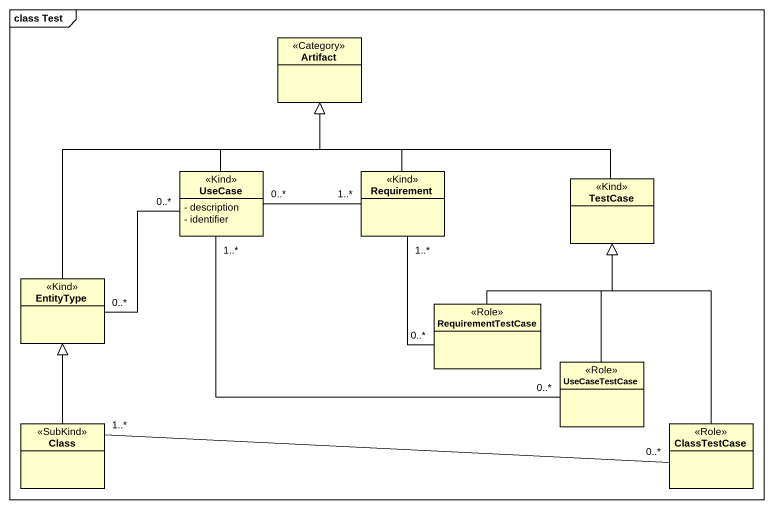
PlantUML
@startuml
mainframe class Test
hide circle
hide empty members
skinparam classAttributeIconSize 0
class "Artifact" as Artifact_ <<Category>>
class "UseCase" as UseCase_ <<Kind>> {
  - description
  - identifier
}
class Requirement <<Kind>>
class TestCase <<Kind>>
class EntityType <<Kind>>
class RequirementTestCase <<Role>>
class UseCaseTestCase <<Role>>
class "Class" as Class_ <<SubKind>>
class ClassTestCase <<Role>>
UseCase_ -up-|> Artifact_
UseCase_ "0..*" -right- "1..*" Requirement
Requirement -up-|> Artifact_
TestCase -left-|> Artifact_
EntityType -up-|> Artifact_
EntityType "0..*" -up- "0..*" UseCase_
RequirementTestCase "0..*" -up- "1..*" Requirement
RequirementTestCase -up-|> TestCase
UseCaseTestCase "0..*" -left- "1..*" UseCase_
UseCaseTestCase -up-|> TestCase
Class_ -up-|> EntityType
ClassTestCase -up-|> TestCase
ClassTestCase "0..*" -left- "1..*" Class_
@enduml
